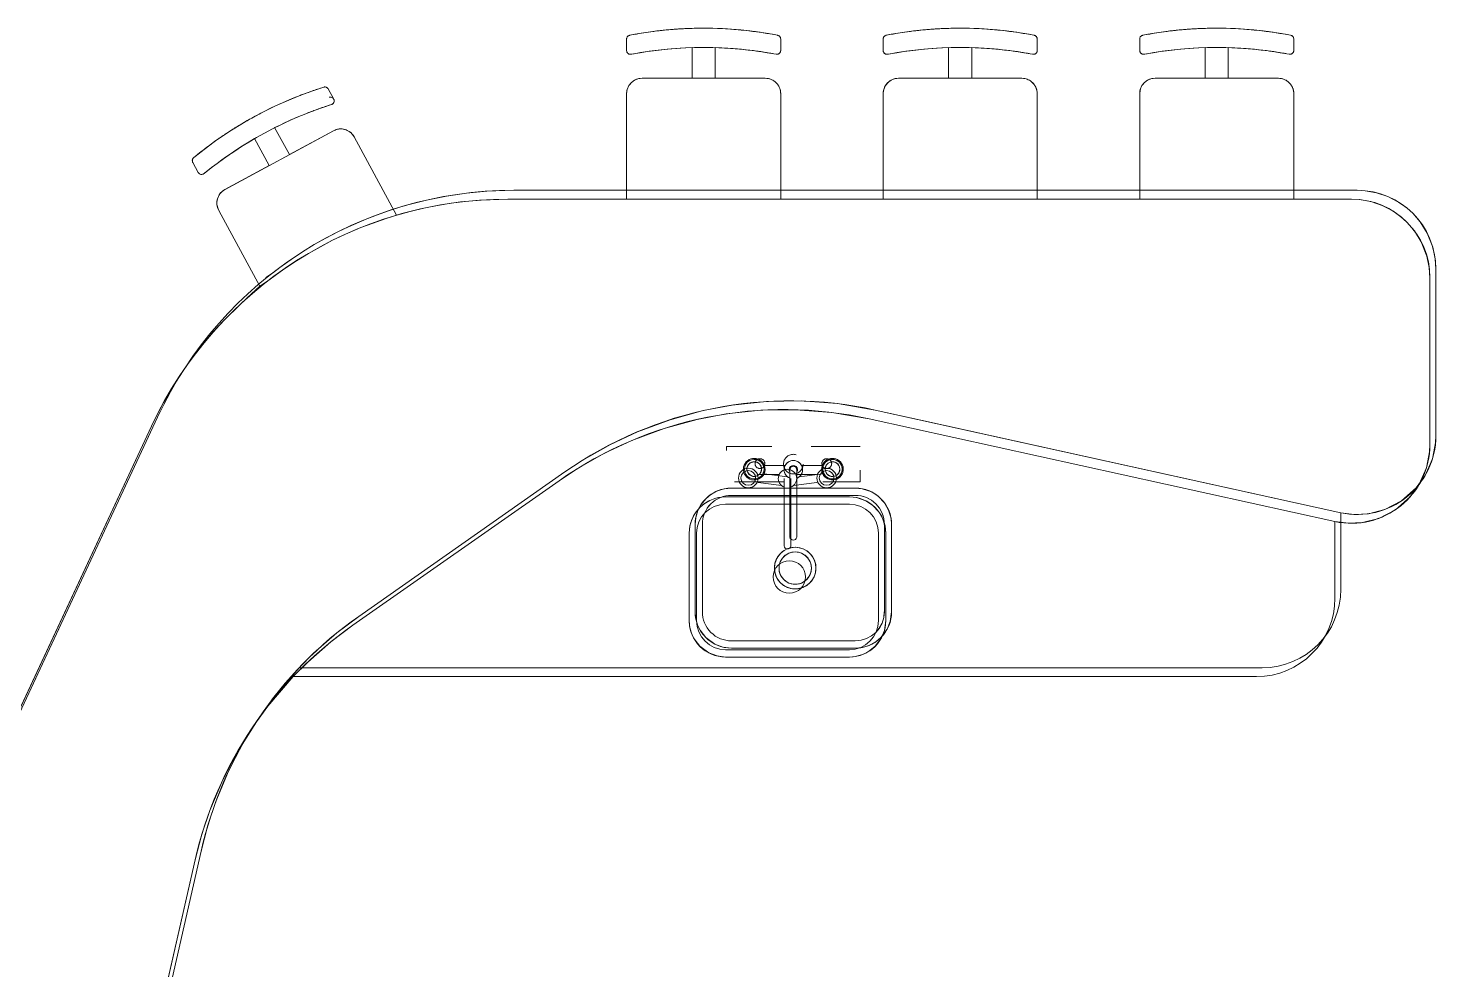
# Model space of a CAD drawing. Extents: x -14.2 to 52.3, y 3.7 to 90.9.
# Drawn here: x 23.91 to 27.491, y 11.713 to 14.109 of the extents above; entities that cross this region are included whole.
import ezdxf

# ---------------------------------------------------------------- set-up
doc = ezdxf.new("R2010")
doc.units = 0
doc.linetypes.add('limpo_PINI-PSG-PE-0102-LAZ-R00$0$IMPORT-HIDDEN2 _2_', pattern=[187.5, 125, -62.5])
for name, color, linetype, lineweight in [('limpo_PINI-PSG-PE-0102-LAZ-R00$0$0-20', 7, 'Continuous', 5), ('limpo_PINI-PSG-PE-0102-LAZ-R00$0$ARQ_MOBILIÁRIO', 135, 'Continuous', 5), ('limpo_PINI-PSG-PE-0102-LAZ-R00$0$ARQ_WC_COZ', 135, 'Continuous', 5), ('limpo_PINI-PSG-PE-0102-LAZ-R00$0$LAYOUT_AMB_LAZ_dwg', 8, 'Continuous', 5), ('limpo_PINI-PSG-PE-0102-LAZ-R00$0$PNIN-HID-PL-0009-LAZ-R00_dwg', 8, 'Continuous', 5)]:
    doc.layers.add(name, color=color, linetype=linetype, lineweight=lineweight)
doc.layers.add('limpo_PINI-PSG-PE-0102-LAZ-R00$0$0-8', color=7, linetype='Continuous', lineweight=5, true_color=0x999999)
doc.layers.add('limpo_PINI-PSG-PE-0102-LAZ-R00$0$XR_ARQT', color=7, linetype='Continuous')
doc.layers.add('XR_ARQT', color=7, linetype='Continuous')

# ---------------------------------------------------------------- blocks, each defined once
blk = doc.blocks.new('limpo_PINI-PSG-PE-0102-LAZ-R00$0$LAZ GERAL - PNE_dwg-25011385-009 - PRE - PAV_ LAZER - GERAL')
at = {"layer": 'limpo_PINI-PSG-PE-0102-LAZ-R00$0$0-20', "flags": 128}
blk.add_lwpolyline([(4.0722, -11.8917), (4.387, -11.8917), (4.405, -11.8935), (4.4289, -11.9017), (4.4457, -11.9127), (4.4617, -11.9296), (4.472, -11.9476), (4.4783, -11.9686), (4.4796, -11.9843), (4.4796, -12.2065), (4.4762, -12.2316), (4.4682, -12.2511), (4.4525, -12.272), (4.4394, -12.2829), (4.429, -12.2891), (4.4176, -12.2939), (4.4017, -12.298), (4.387, -12.2991), (4.0722, -12.2991), (4.0505, -12.2965), (4.0296, -12.2887), (4.0067, -12.272), (3.9922, -12.2532), (3.9857, -12.2396), (3.9807, -12.2208), (3.9796, -12.2065), (3.9796, -11.9843), (3.9814, -11.9662), (3.9866, -11.949), (3.995, -11.9332), (4.0067, -11.9189), (4.0164, -11.9105), (4.0324, -11.9007), (4.045, -11.8958), (4.054, -11.8935)], close=True, dxfattribs=at)
at = {"layer": 'limpo_PINI-PSG-PE-0102-LAZ-R00$0$0-8'}
for p, q in [((5.6643, -11.134), (3.5181, -11.134)), ((5.8643, -11.759), (5.8643, -11.334)), ((3.1238, -12.2182), (3.6484, -11.8506)), ((4.221, -11.8669), (4.221, -11.8516)), ((4.2382, -11.8516), (4.2382, -11.8669)), ((4.0722, -11.9102), (4.221, -11.9102)), ((2.972, -12.3491), (5.4226, -12.3491))]:
    blk.add_line(p, q, dxfattribs=at)
at = {"layer": 'limpo_PINI-PSG-PE-0102-LAZ-R00$0$0-8', "flags": 128}
for points in [[(2.8873, -11.3557), (2.9044, -11.3445), (2.9227, -11.3306), (2.9391, -11.3187), (2.953, -11.309), (2.9808, -11.2906), (3.0107, -11.2723), (3.0404, -11.2555), (3.0723, -11.2389), (3.0979, -11.2266), (3.1441, -11.2066), (3.1611, -11.1999), (3.2083, -11.1832), (3.2487, -11.171), (3.2959, -11.159), (3.3471, -11.1488), (3.3979, -11.1413), (3.4498, -11.1364), (3.5181, -11.134), (5.6643, -11.134), (5.6843, -11.135), (5.7137, -11.1402), (5.7424, -11.1499), (5.7695, -11.164), (5.7902, -11.1786), (5.8057, -11.1926), (5.8247, -11.2145), (5.8422, -11.2427), (5.8566, -11.279), (5.8626, -11.3083), (5.8643, -11.334), (5.8643, -11.759), (5.8635, -11.7767), (5.8555, -11.8176), (5.8372, -11.8595), (5.8142, -11.8913), (5.7766, -11.9245), (5.7342, -11.9463), (5.693, -11.9569), (5.6566, -11.9588), (5.6226, -11.9546), (4.5536, -11.7186), (4.4378, -11.6931), (4.3422, -11.6768), (4.2497, -11.6699), (4.1616, -11.6714), (4.0737, -11.6807), (4.0002, -11.6945), (3.9158, -11.7177), (3.8332, -11.7483), (3.7643, -11.7806), (3.6925, -11.8214), (3.6484, -11.8506), (3.1238, -12.2182), (3.0681, -12.2602), (3.0089, -12.3122), (2.972, -12.3491), (2.9073, -12.4245), (2.8676, -12.4795), (2.8275, -12.5444), (2.7927, -12.6117), (2.76, -12.6896), (2.7398, -12.7499), (2.7226, -12.8155), (2.3659, -14.384), (2.7226, -12.8155)], [(2.6118, -11.7114), (1.3655, -14.384), (2.6176, -11.6989)], [(4.4378, -11.6931), (5.6226, -11.9546), (5.6226, -12.1491)], [(4.156, -11.8343), (4.2087, -11.8343), (4.156, -11.8343)], [(4.2382, -11.845), (4.2382, -12.017), (4.2382, -11.8669), (4.2382, -11.8516), (4.2382, -11.845)], [(4.2382, -11.8917), (4.387, -11.8917), (4.3083, -11.8917), (4.2296, -11.8917), (4.1509, -11.8917), (4.0722, -11.8917), (4.221, -11.8917)], [(4.387, -11.9102), (4.3083, -11.9102), (4.2296, -11.9102), (4.1509, -11.9102), (4.0722, -11.9102), (4.1509, -11.9102), (4.2296, -11.9102), (4.3083, -11.9102), (4.387, -11.9102), (4.2382, -11.9102)], [(3.9981, -12.2065), (3.9981, -11.9843), (3.9981, -12.0399), (3.9981, -12.0954), (3.9981, -12.151), (3.9981, -12.2065), (3.9981, -12.151), (3.9981, -12.0954), (3.9981, -12.0399), (3.9981, -11.9843)], [(4.4611, -12.2065), (4.4611, -12.151), (4.4611, -12.0954), (4.4611, -12.0399), (4.4611, -11.9843), (4.4611, -12.0399), (4.4611, -12.0954), (4.4611, -12.151), (4.4611, -12.2065), (4.4611, -11.9843)], [(4.0722, -12.2806), (4.1509, -12.2806), (4.2296, -12.2806), (4.3083, -12.2806), (4.387, -12.2806), (4.3083, -12.2806), (4.2296, -12.2806), (4.1509, -12.2806), (4.0722, -12.2806), (4.387, -12.2806)]]:
    blk.add_lwpolyline(points, dxfattribs=at)
for points in [[(4.221, -12.0166), (4.221, -11.845)], [(4.2505, -11.8343), (4.3033, -11.8343)], [(4.2144, -11.8629), (4.155, -11.8552)], [(4.3042, -11.8552), (4.2448, -11.8629)], [(3.9796, -11.9843), (3.9796, -12.0399), (3.9796, -12.0954), (3.9796, -12.151), (3.9796, -12.2065)], [(4.4796, -12.2065), (4.4796, -12.151), (4.4796, -12.0954), (4.4796, -12.0399), (4.4796, -11.9843)], [(4.0722, -12.2991), (4.1509, -12.2991), (4.2296, -12.2991), (4.3083, -12.2991), (4.387, -12.2991)]]:
    blk.add_lwpolyline(points, close=True, dxfattribs=at)
at = {"layer": 'limpo_PINI-PSG-PE-0102-LAZ-R00$0$0-8'}
for centre, radius, start, end in [((3.5181, -12.134), 1, 90, 155), ((4.2222, -12.6696), 1, 77.5538, 125.0214), ((4.13, -11.8436), 0.025, 269.9998, 89.9998), ((4.3292, -11.8436), 0.025, 89.9998, 269.9998), ((4.0722, -12.2065), 0.0926, 180, 270)]:
    blk.add_arc(centre, radius, start, end, dxfattribs=at)
for centre, major_axis, ratio, start_param, end_param in [((5.6643, -11.334), (-0.1848, 0.0765), 1, 3.534298, 5.105094), ((5.6643, -11.759), (-0.193, 0.0525), 1, 1.626788, 3.407355), ((4.13, -11.8436), (0.0016, 0.0275), 1, 5.116178, 10.620538), ((4.13, -11.8436), (-0.0243, 0.0057), 1, 4.944208, 8.085801), ((4.13, -11.8436), (0.025, 0), 1, 1.570793, 4.712386), ((4.13, -11.8436), (-0.0177, 0.0177), 1, 2.356193, 5.497786), ((4.3292, -11.8436), (0.0148, 0.0232), 1, 2.57352, 8.07812), ((4.3292, -11.8436), (0.0177, 0.0177), 1, 0.785394, 3.926986), ((4.3292, -11.8436), (0.0096, 0.0231), 1, 3.534289, 6.675882), ((4.3292, -11.8436), (0, 0.025), 1, 3.141593, 6.283185), ((4.13, -11.8435), (0, 0.0187), 1, 0.000005, 3.141597), ((4.13, -11.8435), (0.0182, 0.0043), 1, 1.338973, 4.480565), ((4.13, -11.8435), (0, 0.0187), 1, 3.141591, 6.283184), ((4.13, -11.8435), (0, 0.0187), 1, 3.141593, 6.283185), ((4.13, -11.8436), (0.0059, 0.0269), 1, 4.494941, 5.273766), ((4.13, -11.8436), (0.0016, 0.0275), 1, 4.33735, 5.116175), ((4.2296, -11.845), (0.013, 0.0196), 1, 1.682183, 3.021387), ((4.2296, -11.845), (0.0232, 0.0037), 1, 2.51266, 3.851865), ((4.2296, -11.845), (-0.0232, 0.0038), 1, 4.873263, 7.639637), ((4.2296, -11.845), (-0.0229, 0.0054), 1, 4.944212, 6.042547), ((4.2296, -11.845), (-0.00815, 0.00712), 1, 3.209184, 7.651188), ((4.2296, -11.845), (0.0063, 0.0088), 1, 4.683349, 9.125354), ((4.2296, -11.845), (-0.00796, 0.0033), 1, 3.534292, 6.675885), ((4.2296, -11.845), (-0.00817, 0.00272), 0.999999, 3.463355, 6.604924), ((4.2296, -11.845), (-0.0129, 0.0197), 1, 2.936506, 5.70288), ((4.2296, -11.845), (-0.0106, 0.021), 1, 4.716793, 5.815128), ((4.2296, -11.845), (-0.0045, 0.0231), 1, 3.654495, 4.993699), ((4.2296, -11.845), (-0.0001, 0.0235), 1, 3.841239, 5.180443), ((4.3292, -11.8436), (0.0047, 0.0272), 1, 1.398829, 2.177414), ((4.3292, -11.8436), (0.0148, 0.0232), 1, 1.794938, 2.573523), ((4.3292, -11.8435), (-0.0186, 0.0023), 1, 4.834877, 7.976469), ((4.3292, -11.8435), (-0.0109, 0.0152), 1, 5.658661, 8.800253), ((4.3292, -11.8435), (-0.0018, 0.0186), 1, 3.042893, 6.184486), ((4.3292, -11.8435), (0.0147, 0.0115), 1, 4.049479, 7.191072), ((4.2296, -11.845), (0.0028, 0.0233), 1, 2.557742, 2.886576), ((4.2296, -11.845), (-0.0129, 0.0197), 1, 2.936503, 3.265337), ((4.0722, -11.9843), (-0.0816, 0.0437), 1, 5.203784, 6.77458), ((4.0722, -11.9843), (-0.0855, 0.0354), 1, 5.105086, 6.675883), ((4.0722, -11.9843), (-0.0684, 0.0283), 1, 5.105083, 6.67588), ((4.0722, -11.9843), (-0.0684, 0.0283), 1, 5.105083, 6.67588), ((4.0722, -11.9843), (0.0741, 0), 1, 1.570796, 3.141593), ((4.387, -11.9843), (0.0414, 0.0828), 1, 5.176037, 6.746833), ((4.387, -11.9843), (0.0213, 0.0901), 1, 4.94421, 6.515007), ((4.387, -11.9843), (0.0389, 0.063), 1, 5.265964, 6.836761), ((4.387, -11.9843), (0.0389, 0.063), 1, 5.265964, 6.836761), ((4.387, -11.9843), (0.035, 0.0653), 1, 5.203786, 6.774582), ((4.2296, -12.0156), (-0.00765, 0.00413), 1, 0.612501, 3.477447), ((4.2296, -12.0156), (-0.0038, 0.00783), 1, 1.237026, 4.101971), ((4.2343, -12.0954), (0.0529, 0), 1, 6.283181, 9.424776), ((4.2343, -12.0954), (0.0529, 0), 1, 6.283181, 9.424773), ((4.2343, -12.0954), (0.0529, 0), 1, 6.283181, 9.424773), ((4.2343, -12.0954), (-0.0412, 0), 1, 3.141591, 6.283184), ((4.2343, -12.0954), (-0.0412, 0), 1, 3.141591, 6.283184), ((4.2343, -12.0954), (-0.0394, 0.0119), 1, 3.435595, 6.577188), ((4.2343, -12.0954), (0, 0.0529), 1, 1.570801, 4.712394), ((4.2343, -12.0954), (0.0085, 0.0522), 1, 1.731672, 4.873261), ((4.2343, -12.0954), (0, 0.0529), 1, 1.570795, 4.712387), ((4.2343, -12.0954), (-0.0158, 0.038), 1, 1.178096, 4.319689), ((4.2343, -12.0954), (-0.0158, 0.038), 1, 1.178096, 4.319689), ((4.2343, -12.0954), (0.0158, 0.038), 1, 1.963495, 5.105088), ((5.4226, -12.1491), (0, 0.2), 1, 3.141593, 4.712389), ((4.0722, -12.2065), (0.0541, 0.0751), 1, 2.195323, 3.766119), ((4.0722, -12.2065), (0, 0.0741), 1, 1.570796, 3.141593), ((4.0722, -12.2065), (0, 0.0741), 1, 1.570796, 3.141593), ((4.0722, -12.2065), (0, 0.0741), 1, 1.570796, 3.141593), ((4.387, -12.2065), (0.0684, 0.0283), 1, 4.319696, 5.890492), ((4.387, -12.2065), (0.0684, 0.0283), 1, 4.319695, 5.890491), ((4.387, -12.2065), (0.0855, 0.0354), 1, 4.31969, 5.890487), ((4.387, -12.2065), (0.0855, 0.0354), 1, 4.31969, 5.890487), ((4.387, -12.2065), (0.0524, 0.0524), 1, 3.92699, 5.497786), ((3.6977, -13.0372), (0.8255, 0.5643), 1, 1.582413, 2.318422)]:
    blk.add_ellipse(centre, major_axis=major_axis, ratio=ratio, start_param=start_param, end_param=end_param, dxfattribs=at)
for centre, major_axis in [((4.13, -11.8435), (-0.0173, 0.0072)), ((4.3292, -11.8435), (0.003, 0.0185)), ((4.2343, -12.0954), (-0.0515, 0.0122)), ((4.2343, -12.0954), (-0.0412, 0))]:
    blk.add_ellipse(centre, major_axis=major_axis, ratio=1, dxfattribs=at)
blk = doc.blocks.new('limpo_PINI-PSG-PE-0102-LAZ-R00$0$LAYOUT_AMB_LAZ_dwg-2867451-5PPE_008_LAZER__P_A_0_09_')
at = {"color": 9, "lineweight": 5}
for p, q in [((34366, 7161.7), (34366, 7177)), ((34389.9, 7165.6), (34449.3, 7173.3)), ((34448.3, 7194.2), (34395.6, 7194.2)), ((34217.3, 7136.8), (34366, 7136.8))]:
    blk.add_line(p, q, dxfattribs=at)
at = {"color": 9, "lineweight": 5, "flags": 128}
for points in [[(33965.3, 7894.6), (33965.3, 8162.9), (33965.6, 8167.5), (33966, 8170.1), (33967.6, 8175.9), (33969, 8179.3), (33971.2, 8183.5), (33973.3, 8186.5), (33976.8, 8190.6), (33985.5, 8197.2), (33990.6, 8199.6), (33996.2, 8201.2), (33999.9, 8201.8), (34004.6, 8202.1), (34132, 8202.1), (34132, 8280.5), (34116.1, 8279.5), (34101.4, 8278.7), (34090.4, 8278), (34079, 8277.1), (34062, 8275.5), (34048.2, 8274), (34033.9, 8272.3), (34018.4, 8270.2), (34001, 8267.5), (33984.5, 8264.6), (33978.9, 8263.6), (33974.7, 8263), (33973.4, 8263.2), (33971.3, 8263.8), (33969.6, 8264.8), (33968.9, 8265.3), (33967.6, 8266.6), (33966.7, 8267.8), (33966.1, 8269), (33965.6, 8270.6), (33965.4, 8271.9), (33965.3, 8272.8), (33965.3, 8301.9), (33965.4, 8302.9), (33965.6, 8303.9), (33966, 8305.4), (33966.4, 8306.3), (33967, 8307.3), (33967.6, 8308.1), (33968.8, 8309.3), (33969.7, 8310), (33971, 8310.8), (33972.6, 8311.3), (33973.3, 8311.5), (33981.8, 8313.1), (33986.2, 8313.9), (33990.9, 8314.7), (33997.6, 8315.9), (34003.5, 8316.9), (34008.9, 8317.7), (34014.9, 8318.6), (34020.9, 8319.5), (34027.2, 8320.4), (34035, 8321.4), (34042.4, 8322.4), (34045.1, 8322.7), (34048.4, 8323.1), (34051.1, 8323.4), (34053.7, 8323.7), (34056.1, 8323.9), (34058.5, 8324.2), (34061.6, 8324.5), (34066.2, 8325), (34069.7, 8325.3), (34073.2, 8325.6), (34076.7, 8325.9), (34080.2, 8326.2), (34083.5, 8326.5), (34086.4, 8326.7), (34089.4, 8326.9), (34092.4, 8327.1), (34095, 8327.3), (34097.8, 8327.5), (34099.2, 8327.6), (34100.4, 8327.7), (34101.3, 8327.7), (34102.4, 8327.8), (34102.7, 8327.8), (34103.9, 8327.9), (34104.9, 8327.9), (34105.7, 8328), (34107, 8328), (34108.6, 8328.1), (34109.7, 8328.2), (34113.1, 8328.4), (34117.2, 8328.6), (34120.7, 8328.7), (34124.9, 8328.9), (34128.3, 8329), (34132.5, 8329.1), (34137.2, 8329.2), (34140.7, 8329.3), (34144.5, 8329.4), (34149.2, 8329.5), (34151, 8329.5), (34161.4, 8329.5), (34172.7, 8329.5), (34177.4, 8329.4), (34184.3, 8329.3), (34196.3, 8328.9), (34209.3, 8328.4), (34216.6, 8328), (34222, 8327.7), (34229.4, 8327.2), (34238, 8326.6), (34248.8, 8325.7), (34256.9, 8324.9), (34263.2, 8324.3), (34270, 8323.6), (34276.6, 8322.8), (34279.1, 8322.5), (34281.8, 8322.2), (34284.5, 8321.9), (34286.9, 8321.5), (34289.9, 8321.2), (34291.4, 8321), (34293.5, 8320.7), (34295.9, 8320.4), (34298, 8320.1), (34305.3, 8319), (34308.8, 8318.5), (34313, 8317.9), (34317.8, 8317.1), (34321.9, 8316.4), (34326, 8315.7), (34330, 8315.1), (34336.5, 8313.9), (34340.8, 8313.1), (34344.7, 8312.4), (34349.4, 8311.5), (34350.5, 8311.2), (34351.1, 8311), (34352.1, 8310.6), (34353.1, 8310), (34354, 8309.3), (34354.6, 8308.7), (34355.1, 8308.1), (34355.6, 8307.6), (34355.9, 8307), (34356.3, 8306.3), (34356.6, 8305.8), (34356.9, 8304.9), (34357.2, 8303.6), (34357.3, 8302.9), (34357.4, 8301.9), (34357.4, 8301.9), (34357.4, 8272.8), (34357.4, 8272), (34357.3, 8271.5), (34357.2, 8270.8), (34357.1, 8270.3), (34356.9, 8269.7), (34356.6, 8269), (34356.4, 8268.5), (34356, 8267.8), (34355.2, 8266.7), (34354.5, 8265.9), (34353.6, 8265.1), (34353, 8264.6), (34352.5, 8264.3), (34351.9, 8264), (34351.2, 8263.7), (34350.4, 8263.5), (34349.8, 8263.3), (34349, 8263.1), (34348, 8263), (34347.4, 8263), (34346.7, 8263.1), (34345.8, 8263.2), (34339.6, 8264.3), (34336.9, 8264.8), (34332.6, 8265.6), (34329.3, 8266.2), (34325.4, 8266.9), (34321.5, 8267.5), (34318.5, 8268), (34315.3, 8268.5), (34311.3, 8269.1), (34306.8, 8269.8), (34302.1, 8270.5), (34298.6, 8271), (34295.7, 8271.4), (34292, 8271.9), (34288.1, 8272.4), (34284.5, 8272.8), (34279, 8273.5), (34274.5, 8274), (34267.9, 8274.8), (34262.7, 8275.3), (34257.7, 8275.8), (34252.4, 8276.3), (34247.4, 8276.8), (34241.8, 8277.3), (34236.2, 8277.7), (34229.3, 8278.2), (34222.5, 8278.6), (34214.6, 8279.1), (34207.8, 8279.4), (34199.6, 8279.8), (34190.8, 8280.5), (34190.8, 8202.1), (34318.2, 8202.1), (34322.9, 8201.8), (34326, 8201.3), (34328.9, 8200.6), (34331.6, 8199.8), (34334.6, 8198.5), (34337.7, 8196.9), (34339.9, 8195.6), (34342.1, 8194), (34344.8, 8191.7), (34348.1, 8188.3), (34349.8, 8186.2), (34351.7, 8183.2), (34352.6, 8181.7), (34353.3, 8180.4), (34353.9, 8179.1), (34354.5, 8177.8), (34355.1, 8176.1), (34355.5, 8175.1), (34355.8, 8173.9), (34356.1, 8173), (34356.4, 8171.5), (34356.8, 8169.8), (34357, 8168.6), (34357.2, 8167.2), (34357.3, 8165.2), (34357.4, 8163.9), (34357.4, 8162.9), (34357.4, 7894.6), (33965.3, 7894.6)], [(34618.1, 7894.6), (34618.1, 8162.9), (34618.3, 8167.5), (34618.7, 8170.1), (34620.3, 8175.9), (34621.7, 8179.3), (34623.9, 8183.5), (34626, 8186.5), (34629.5, 8190.6), (34638.2, 8197.2), (34643.3, 8199.6), (34648.9, 8201.2), (34652.6, 8201.8), (34657.3, 8202.1), (34784.7, 8202.1), (34784.7, 8280.5), (34768.8, 8279.5), (34754.1, 8278.7), (34743.1, 8278), (34731.7, 8277.1), (34714.7, 8275.5), (34700.9, 8274), (34686.6, 8272.3), (34671.1, 8270.2), (34653.7, 8267.5), (34637.2, 8264.6), (34631.6, 8263.6), (34627.4, 8263), (34626.1, 8263.2), (34624, 8263.8), (34622.3, 8264.8), (34621.6, 8265.3), (34620.3, 8266.6), (34619.5, 8267.8), (34618.9, 8269), (34618.3, 8270.6), (34618.1, 8271.9), (34618.1, 8272.8), (34618.1, 8301.9), (34618.1, 8302.9), (34618.3, 8303.9), (34618.7, 8305.4), (34619.1, 8306.3), (34619.7, 8307.3), (34620.3, 8308.1), (34621.5, 8309.3), (34622.4, 8310), (34623.8, 8310.8), (34625.3, 8311.3), (34626, 8311.5), (34634.5, 8313.1), (34638.9, 8313.9), (34643.6, 8314.7), (34650.3, 8315.9), (34656.2, 8316.9), (34661.7, 8317.7), (34667.6, 8318.6), (34673.6, 8319.5), (34679.9, 8320.4), (34687.7, 8321.4), (34695.1, 8322.4), (34697.8, 8322.7), (34701.2, 8323.1), (34703.8, 8323.4), (34706.4, 8323.7), (34708.8, 8323.9), (34711.2, 8324.2), (34714.3, 8324.5), (34718.9, 8325), (34722.4, 8325.3), (34725.9, 8325.6), (34729.4, 8325.9), (34732.9, 8326.2), (34736.2, 8326.5), (34739.1, 8326.7), (34742.1, 8326.9), (34745.1, 8327.1), (34747.7, 8327.3), (34750.5, 8327.5), (34751.9, 8327.6), (34753.1, 8327.7), (34754, 8327.7), (34755.2, 8327.8), (34755.4, 8327.8), (34756.6, 8327.9), (34757.6, 8327.9), (34758.4, 8328), (34759.7, 8328), (34761.3, 8328.1), (34762.5, 8328.2), (34765.8, 8328.4), (34770, 8328.6), (34773.4, 8328.7), (34777.6, 8328.9), (34781, 8329), (34785.2, 8329.1), (34789.9, 8329.2), (34793.4, 8329.3), (34797.2, 8329.4), (34801.9, 8329.5), (34803.7, 8329.5), (34814.1, 8329.5), (34825.4, 8329.5), (34830.1, 8329.4), (34837, 8329.3), (34849, 8328.9), (34862, 8328.4), (34869.3, 8328), (34874.7, 8327.7), (34882.1, 8327.2), (34890.7, 8326.6), (34901.5, 8325.7), (34909.6, 8324.9), (34916, 8324.3), (34922.7, 8323.6), (34929.3, 8322.8), (34931.9, 8322.5), (34934.5, 8322.2), (34937.2, 8321.9), (34939.6, 8321.5), (34942.6, 8321.2), (34944.1, 8321), (34946.2, 8320.7), (34948.6, 8320.4), (34950.7, 8320.1), (34958, 8319), (34961.5, 8318.5), (34965.7, 8317.9), (34970.5, 8317.1), (34974.6, 8316.4), (34978.7, 8315.7), (34982.7, 8315.1), (34989.2, 8313.9), (34993.5, 8313.1), (34997.4, 8312.4), (35002.2, 8311.5), (35003.2, 8311.2), (35003.8, 8311), (35004.8, 8310.6), (35005.9, 8310), (35006.7, 8309.3), (35007.3, 8308.7), (35007.9, 8308.1), (35008.3, 8307.6), (35008.6, 8307), (35009, 8306.3), (35009.3, 8305.8), (35009.6, 8304.9), (35009.9, 8303.6), (35010, 8302.9), (35010.1, 8301.9), (35010.1, 8301.9), (35010.1, 8272.8), (35010.1, 8272), (35010, 8271.5), (35009.9, 8270.8), (35009.8, 8270.3), (35009.6, 8269.7), (35009.3, 8269), (35009.1, 8268.5), (35008.7, 8267.8), (35007.9, 8266.7), (35007.3, 8265.9), (35006.3, 8265.1), (35005.7, 8264.6), (35005.2, 8264.3), (35004.6, 8264), (35003.9, 8263.7), (35003.1, 8263.5), (35002.5, 8263.3), (35001.7, 8263.1), (35000.8, 8263), (35000.1, 8263), (34999.4, 8263.1), (34998.5, 8263.2), (34992.4, 8264.3), (34989.6, 8264.8), (34985.3, 8265.6), (34982, 8266.2), (34978.1, 8266.9), (34974.2, 8267.5), (34971.3, 8268), (34968, 8268.5), (34964, 8269.1), (34959.5, 8269.8), (34954.8, 8270.5), (34951.4, 8271), (34948.5, 8271.4), (34944.7, 8271.9), (34940.8, 8272.4), (34937.2, 8272.8), (34931.7, 8273.5), (34927.2, 8274), (34920.6, 8274.8), (34915.4, 8275.3), (34910.4, 8275.8), (34905.1, 8276.3), (34900.2, 8276.8), (34894.5, 8277.3), (34889, 8277.7), (34882, 8278.2), (34875.2, 8278.6), (34867.3, 8279.1), (34860.5, 8279.4), (34852.3, 8279.8), (34843.5, 8280.5), (34843.5, 8202.1), (34970.9, 8202.1), (34975.6, 8201.8), (34978.8, 8201.3), (34981.6, 8200.6), (34984.3, 8199.8), (34987.3, 8198.5), (34990.4, 8196.9), (34992.6, 8195.6), (34994.8, 8194), (34997.5, 8191.7), (35000.8, 8188.3), (35002.5, 8186.2), (35004.4, 8183.2), (35005.3, 8181.7), (35006, 8180.4), (35006.6, 8179.1), (35007.2, 8177.8), (35007.8, 8176.1), (35008.2, 8175.1), (35008.5, 8173.9), (35008.8, 8173), (35009.2, 8171.5), (35009.5, 8169.8), (35009.7, 8168.6), (35009.9, 8167.2), (35010, 8165.2), (35010.1, 8163.9), (35010.1, 8162.9), (35010.1, 7894.6), (34618.1, 7894.6)], [(35270.8, 7894.6), (35270.8, 8162.9), (35271, 8167.5), (35271.4, 8170.1), (35273, 8175.9), (35274.4, 8179.3), (35276.6, 8183.5), (35278.7, 8186.5), (35282.2, 8190.6), (35290.9, 8197.2), (35296, 8199.6), (35301.6, 8201.2), (35305.3, 8201.8), (35310, 8202.1), (35437.4, 8202.1), (35437.4, 8280.5), (35421.5, 8279.5), (35406.8, 8278.7), (35395.9, 8278), (35384.4, 8277.1), (35367.4, 8275.5), (35353.6, 8274), (35339.3, 8272.3), (35323.8, 8270.2), (35306.4, 8267.5), (35289.9, 8264.6), (35284.3, 8263.6), (35280.1, 8263), (35278.8, 8263.2), (35276.8, 8263.8), (35275, 8264.8), (35274.3, 8265.3), (35273.1, 8266.6), (35272.2, 8267.8), (35271.6, 8269), (35271, 8270.6), (35270.8, 8271.9), (35270.8, 8272.8), (35270.8, 8301.9), (35270.8, 8302.9), (35271, 8303.9), (35271.4, 8305.4), (35271.8, 8306.3), (35272.4, 8307.3), (35273, 8308.1), (35274.2, 8309.3), (35275.1, 8310), (35276.5, 8310.8), (35278, 8311.3), (35278.7, 8311.5), (35287.2, 8313.1), (35291.6, 8313.9), (35296.3, 8314.7), (35303, 8315.9), (35308.9, 8316.9), (35314.4, 8317.7), (35320.3, 8318.6), (35326.4, 8319.5), (35332.7, 8320.4), (35340.5, 8321.4), (35347.8, 8322.4), (35350.5, 8322.7), (35353.9, 8323.1), (35356.5, 8323.4), (35359.1, 8323.7), (35361.5, 8323.9), (35363.9, 8324.2), (35367.1, 8324.5), (35371.6, 8325), (35375.1, 8325.3), (35378.7, 8325.6), (35382.2, 8325.9), (35385.6, 8326.2), (35388.9, 8326.5), (35391.8, 8326.7), (35394.9, 8326.9), (35397.8, 8327.1), (35400.4, 8327.3), (35403.2, 8327.5), (35404.6, 8327.6), (35405.9, 8327.7), (35406.7, 8327.7), (35407.9, 8327.8), (35408.1, 8327.8), (35409.3, 8327.9), (35410.3, 8327.9), (35411.1, 8328), (35412.4, 8328), (35414, 8328.1), (35415.2, 8328.2), (35418.5, 8328.4), (35422.7, 8328.6), (35426.1, 8328.7), (35430.3, 8328.9), (35433.7, 8329), (35437.9, 8329.1), (35442.6, 8329.2), (35446.1, 8329.3), (35449.9, 8329.4), (35454.6, 8329.5), (35456.5, 8329.5), (35466.8, 8329.5), (35478.1, 8329.5), (35482.8, 8329.4), (35489.8, 8329.3), (35501.7, 8328.9), (35514.7, 8328.4), (35522, 8328), (35527.4, 8327.7), (35534.9, 8327.2), (35543.4, 8326.6), (35554.2, 8325.7), (35562.3, 8324.9), (35568.7, 8324.3), (35575.4, 8323.6), (35582, 8322.8), (35584.6, 8322.5), (35587.3, 8322.2), (35589.9, 8321.9), (35592.3, 8321.5), (35595.3, 8321.2), (35596.8, 8321), (35598.9, 8320.7), (35601.3, 8320.4), (35603.4, 8320.1), (35610.7, 8319), (35614.2, 8318.5), (35618.4, 8317.9), (35623.2, 8317.1), (35627.3, 8316.4), (35631.5, 8315.7), (35635.4, 8315.1), (35641.9, 8313.9), (35646.2, 8313.1), (35650.1, 8312.4), (35654.9, 8311.5), (35655.9, 8311.2), (35656.6, 8311), (35657.5, 8310.6), (35658.6, 8310), (35659.4, 8309.3), (35660, 8308.7), (35660.6, 8308.1), (35661, 8307.6), (35661.4, 8307), (35661.8, 8306.3), (35662, 8305.8), (35662.3, 8304.9), (35662.7, 8303.6), (35662.8, 8302.9), (35662.8, 8301.9), (35662.8, 8301.9), (35662.8, 8272.8), (35662.8, 8272), (35662.7, 8271.5), (35662.6, 8270.8), (35662.5, 8270.3), (35662.3, 8269.7), (35662, 8269), (35661.8, 8268.5), (35661.4, 8267.8), (35660.6, 8266.7), (35660, 8265.9), (35659, 8265.1), (35658.4, 8264.6), (35657.9, 8264.3), (35657.3, 8264), (35656.6, 8263.7), (35655.9, 8263.5), (35655.2, 8263.3), (35654.4, 8263.1), (35653.5, 8263), (35652.8, 8263), (35652.1, 8263.1), (35651.2, 8263.2), (35645.1, 8264.3), (35642.3, 8264.8), (35638, 8265.6), (35634.7, 8266.2), (35630.8, 8266.9), (35626.9, 8267.5), (35624, 8268), (35620.7, 8268.5), (35616.7, 8269.1), (35612.2, 8269.8), (35607.5, 8270.5), (35604.1, 8271), (35601.2, 8271.4), (35597.4, 8271.9), (35593.5, 8272.4), (35589.9, 8272.8), (35584.4, 8273.5), (35579.9, 8274), (35573.4, 8274.8), (35568.1, 8275.3), (35563.1, 8275.8), (35557.8, 8276.3), (35552.9, 8276.8), (35547.2, 8277.3), (35541.7, 8277.7), (35534.7, 8278.2), (35527.9, 8278.6), (35520, 8279.1), (35513.2, 8279.4), (35505, 8279.8), (35496.2, 8280.5), (35496.2, 8202.1), (35623.6, 8202.1), (35628.3, 8201.8), (35631.5, 8201.3), (35634.3, 8200.6), (35637, 8199.8), (35640, 8198.5), (35643.1, 8196.9), (35645.3, 8195.6), (35647.5, 8194), (35650.2, 8191.7), (35653.5, 8188.3), (35655.2, 8186.2), (35657.1, 8183.2), (35658, 8181.7), (35658.7, 8180.4), (35659.3, 8179.1), (35659.9, 8177.8), (35660.5, 8176.1), (35660.9, 8175.1), (35661.2, 8173.9), (35661.5, 8173), (35661.9, 8171.5), (35662.2, 8169.8), (35662.4, 8168.6), (35662.6, 8167.2), (35662.7, 8165.2), (35662.8, 8163.9), (35662.8, 8162.9), (35662.8, 7894.6), (35270.8, 7894.6)], [(33033.2, 7671.2), (32927.8, 7865.9), (32925.8, 7870), (32924.9, 7872.6), (32923.5, 7878.4), (32923.1, 7882.1), (32923.1, 7886.8), (32923.5, 7890.5), (32924.6, 7895.7), (32929.1, 7905.6), (32932.5, 7910.2), (32936.6, 7914.3), (32939.6, 7916.6), (32943.5, 7919.1), (33055.6, 7979.8), (33018.2, 8048.7), (33004.8, 8040.2), (32992.2, 8032.5), (32982.9, 8026.7), (32973.3, 8020.4), (32959.1, 8011), (32947.6, 8003.1), (32935.9, 7994.7), (32923.3, 7985.5), (32909.3, 7974.8), (32896.2, 7964.5), (32891.7, 7960.9), (32888.3, 7958.4), (32887.1, 7957.9), (32885, 7957.5), (32883, 7957.5), (32882.1, 7957.6), (32880.4, 7958.1), (32879, 7958.8), (32877.9, 7959.6), (32876.7, 7960.7), (32875.9, 7961.8), (32875.4, 7962.6), (32861.6, 7988.1), (32861.1, 7989), (32860.8, 7990), (32860.5, 7991.5), (32860.4, 7992.5), (32860.4, 7993.6), (32860.6, 7994.7), (32861, 7996.3), (32861.5, 7997.3), (32862.3, 7998.7), (32863.4, 7999.9), (32864, 8000.4), (32870.7, 8005.8), (32874.2, 8008.6), (32877.9, 8011.6), (32883.2, 8015.8), (32888, 8019.5), (32892.3, 8022.8), (32897.1, 8026.4), (32902, 8030.1), (32907.2, 8033.9), (32913.5, 8038.5), (32919.5, 8042.8), (32921.8, 8044.4), (32924.5, 8046.3), (32926.7, 8047.8), (32928.8, 8049.3), (32930.8, 8050.7), (32932.8, 8052.1), (32935.4, 8053.9), (32939.2, 8056.4), (32942.1, 8058.4), (32945.1, 8060.4), (32948.1, 8062.3), (32950.9, 8064.2), (32953.7, 8066), (32956.2, 8067.6), (32958.7, 8069.2), (32961.2, 8070.8), (32963.4, 8072.2), (32965.8, 8073.7), (32967, 8074.4), (32968.1, 8075.1), (32968.8, 8075.6), (32969.8, 8076.2), (32969.9, 8076.3), (32971, 8076.9), (32971.8, 8077.5), (32972.5, 8077.9), (32973.6, 8078.6), (32975, 8079.4), (32976, 8080), (32978.8, 8081.7), (32982.4, 8083.9), (32985.3, 8085.7), (32989, 8087.8), (32991.9, 8089.5), (32995.5, 8091.7), (32999.7, 8094), (33002.6, 8095.7), (33006, 8097.6), (33010, 8099.9), (33011.7, 8100.8), (33020.7, 8105.8), (33030.7, 8111.1), (33034.9, 8113.3), (33041.1, 8116.5), (33051.7, 8121.9), (33063.4, 8127.6), (33070, 8130.7), (33074.9, 8133), (33081.7, 8136.2), (33089.6, 8139.7), (33099.4, 8144), (33107, 8147.2), (33112.8, 8149.7), (33119.1, 8152.3), (33125.2, 8154.8), (33127.6, 8155.7), (33130.2, 8156.7), (33132.6, 8157.7), (33134.9, 8158.6), (33137.7, 8159.6), (33139.1, 8160.2), (33141.1, 8160.9), (33143.4, 8161.8), (33145.4, 8162.5), (33152.3, 8165.1), (33155.6, 8166.3), (33159.6, 8167.7), (33164.2, 8169.4), (33168.1, 8170.7), (33172.1, 8172.1), (33175.9, 8173.4), (33182.1, 8175.5), (33186.3, 8176.8), (33190.1, 8178.1), (33194.7, 8179.5), (33195.8, 8179.8), (33196.4, 8179.9), (33197.5, 8180), (33198.7, 8179.9), (33199.7, 8179.8), (33200.6, 8179.5), (33201.3, 8179.3), (33202, 8179), (33202.5, 8178.7), (33203.2, 8178.2), (33203.7, 8177.9), (33204.4, 8177.3), (33205.3, 8176.3), (33205.7, 8175.7), (33206.3, 8174.9), (33206.3, 8174.8), (33220.1, 8149.3), (33220.5, 8148.6), (33220.7, 8148.1), (33220.9, 8147.4), (33221, 8146.9), (33221.1, 8146.3), (33221.2, 8145.6), (33221.3, 8145), (33221.3, 8144.2), (33221.1, 8142.8), (33220.9, 8141.9), (33220.5, 8140.7), (33220.1, 8140), (33219.8, 8139.5), (33219.5, 8139), (33219, 8138.4), (33218.5, 8137.8), (33217.9, 8137.3), (33217.4, 8136.8), (33216.5, 8136.2), (33216, 8135.9), (33215.3, 8135.6), (33214.5, 8135.3), (33208.5, 8133.4), (33205.9, 8132.5), (33201.7, 8131.1), (33198.6, 8130.1), (33194.8, 8128.8), (33191.1, 8127.5), (33188.3, 8126.5), (33185.1, 8125.4), (33181.3, 8124.1), (33177, 8122.5), (33172.6, 8120.9), (33169.3, 8119.7), (33166.6, 8118.7), (33163, 8117.3), (33159.4, 8115.9), (33156, 8114.6), (33150.8, 8112.6), (33146.6, 8110.9), (33140.5, 8108.4), (33135.6, 8106.4), (33131, 8104.5), (33126.1, 8102.4), (33121.6, 8100.4), (33116.3, 8098.1), (33111.3, 8095.9), (33104.9, 8093), (33098.7, 8090.2), (33091.6, 8086.8), (33085.4, 8083.9), (33078, 8080.3), (33069.9, 8076.7), (33107.3, 8007.7), (33219.3, 8068.5), (33223.6, 8070.4), (33226.6, 8071.5), (33229.4, 8072.3), (33232.2, 8072.8), (33235.4, 8073.1), (33239, 8073.2), (33241.5, 8073), (33244.2, 8072.7), (33247.7, 8072), (33252.2, 8070.5), (33254.7, 8069.5), (33257.8, 8067.8), (33259.3, 8066.9), (33260.6, 8066), (33261.6, 8065.2), (33262.8, 8064.4), (33264.2, 8063.1), (33265, 8062.4), (33265.8, 8061.6), (33266.5, 8060.9), (33267.5, 8059.7), (33268.7, 8058.4), (33269.4, 8057.5), (33270.2, 8056.3), (33271.3, 8054.6), (33272, 8053.5), (33272.5, 8052.7), (33380.3, 7853.5)], [(32511, 4644.6), (32867.6, 6213.1), (32884.9, 6278.7), (32905.1, 6339), (32937.7, 6416.9), (32972.5, 6484.1), (33012.6, 6549.1), (33052.3, 6604), (33117, 6679.4), (33153.9, 6716.4), (33213.1, 6768.4), (33268.8, 6810.4), (33793.4, 7178), (33837.5, 7207.1), (33909.3, 7248), (33978.3, 7280.2), (34060.9, 7310.9), (34145.2, 7334.1), (34218.8, 7347.9), (34306.6, 7357.2), (34394.7, 7358.6), (34487.2, 7351.8), (34582.8, 7335.5), (35767.7, 7074), (35801.7, 7069.8), (35838, 7071.7), (35879.3, 7082.2), (35921.6, 7104.1), (35959.2, 7137.2), (35982.2, 7169.1), (36000.5, 7210.9), (36008.5, 7251.8), (36009.3, 7269.6), (36009.3, 7694.6), (36007.7, 7720.2), (36001.6, 7749.6), (35987.3, 7785.8), (35969.7, 7814.1), (35950.7, 7836), (35935.3, 7849.9), (35914.6, 7864.6), (35887.4, 7878.7), (35858.7, 7888.4), (35829.4, 7893.5), (35809.3, 7894.6), (33663.1, 7894.6), (33594.9, 7892.2), (33542.9, 7887.3), (33492.1, 7879.8), (33440.9, 7869.6), (33393.8, 7857.6), (33353.3, 7845.4), (33306.1, 7828.7), (33289.2, 7822), (33242.9, 7802), (33217.4, 7789.7), (33185.4, 7773.1), (33155.8, 7756.3), (33125.8, 7737.9), (33098.1, 7719.6), (33084.2, 7709.9), (33067.7, 7698), (33049.4, 7684.1), (33032.3, 7672.9), (33000.3, 7643.3), (32977.5, 7622.5), (32944.8, 7590.3), (32912.8, 7555.7), (32875.9, 7511.2), (32851.6, 7478.9), (32831.8, 7450.3), (32802.1, 7403.1), (32787.2, 7377), (32762.7, 7329.7), (31510.5, 4644.6)], [(34301, 7194.2), (34353.7, 7194.2), (34301, 7194.2)], [(34124.7, 6822), (34124.7, 7044.3), (34126.5, 7062.4), (34131.7, 7079.6), (34140.1, 7095.4), (34151.8, 7109.7), (34161.4, 7118.1), (34177.5, 7127.9), (34190.1, 7132.8), (34199, 7135), (34217.3, 7136.8), (34532.1, 7136.8)], [(34383.3, 7136.8), (34532.1, 7136.8), (34550, 7135.1), (34573.9, 7126.9), (34590.7, 7115.9), (34606.7, 7099), (34617.1, 7081), (34623.3, 7060), (34624.7, 7044.3), (34624.7, 6822), (34621.2, 6797), (34613.2, 6777.5), (34597.5, 6756.6), (34584.4, 6745.6), (34574.1, 6739.5), (34562.7, 6734.6), (34546.7, 6730.6), (34532.1, 6729.4), (34217.3, 6729.4)], [(34383.3, 7118.3), (34532.1, 7118.3), (34217.3, 7118.3), (34366, 7118.3)], [(34217.3, 6729.4), (34195.5, 6732), (34174.6, 6739.8), (34151.8, 6756.6), (34137.3, 6775.4), (34130.8, 6788.9), (34125.8, 6807.8), (34124.7, 6822), (34124.7, 7044.3)], [(34532.1, 6748), (34217.3, 6748), (34532.1, 6748)]]:
    blk.add_lwpolyline(points, dxfattribs=at)
for points in [[(34359.4, 7165.6), (34300.1, 7173.3)], [(34366, 7012), (34366, 7183.5)], [(34383.3, 7161.7), (34383.3, 7011.6), (34383.3, 7183.5), (34383.3, 7177)], [(34143.2, 7044.3), (34143.2, 6822)], [(34606.2, 6822), (34606.2, 7044.3)]]:
    blk.add_lwpolyline(points, close=True, dxfattribs=at)
at = {"color": 9, "lineweight": 5}
for centre, radius in [((34275, 7184.9), 25), ((34275, 7185.1), 18.7), ((34474.3, 7184.9), 25), ((34474.3, 7185.1), 18.7), ((34379.3, 6933.1), 41.2)]:
    blk.add_circle(centre, radius, dxfattribs=at)
for centre, radius, start, end in [((34374.6, 7183.5), 23.5, 291.4984, 250.2001), ((34217.3, 7044.3), 92.6, 90, 180), ((34532.1, 7044.3), 92.6, 0, 90), ((34217.3, 7044.3), 74.1, 90, 180), ((34532.1, 7044.3), 74.1, 0, 90), ((34374.7, 7013), 8.7, 186.7527, 350.902), ((34217.3, 6822), 92.6, 180, 270), ((34217.3, 6822), 74.1, 180, 270), ((34532.1, 6822), 74.1, 270, 360), ((34532.1, 6822), 92.6, 270, 360)]:
    blk.add_arc(centre, radius, start, end, dxfattribs=at)
at = {"layer": 'limpo_PINI-PSG-PE-0102-LAZ-R00$0$ARQ_MOBILIÁRIO', "color": 9}
for p, q in [((33965.4, 8301.9), (33965.4, 8272.8)), ((34132, 8202.1), (34132, 8280.5)), ((34190.8, 8202.1), (34190.8, 8280.5)), ((34357.4, 8301.9), (34357.4, 8272.8)), ((34618.1, 8301.9), (34618.1, 8272.8)), ((34784.7, 8202.1), (34784.7, 8280.5)), ((34843.5, 8202.1), (34843.5, 8280.5)), ((35010.1, 8301.9), (35010.1, 8272.8)), ((35270.8, 8301.9), (35270.8, 8272.8)), ((35437.4, 8202.1), (35437.4, 8280.5)), ((35496.2, 8202.1), (35496.2, 8280.5)), ((35662.8, 8301.9), (35662.8, 8272.8)), ((34318.2, 8202.1), (34004.6, 8202.1)), ((34970.9, 8202.1), (34657.3, 8202.1)), ((35623.6, 8202.1), (35310, 8202.1)), ((33206.3, 8174.9), (33220.1, 8149.3)), ((33965.3, 8162.9), (33965.3, 7894.6)), ((34357.4, 7894.6), (34357.4, 8162.9)), ((34618.1, 8162.9), (34618.1, 7894.6)), ((35010.1, 7894.6), (35010.1, 8162.9)), ((35270.8, 8162.9), (35270.8, 7894.6)), ((35662.8, 7894.6), (35662.8, 8162.9)), ((33219.3, 8068.5), (32943.6, 7919)), ((33107.3, 8007.7), (33069.9, 8076.7)), ((33055.6, 7979.8), (33018.2, 8048.7)), ((33380.3, 7853.5), (33272.5, 8052.7)), ((32861.6, 7988.1), (32875.4, 7962.6)), ((35396.8, 7894.6), (35536.8, 7894.6)), ((32927.8, 7865.9), (33033.2, 7671.2))]:
    blk.add_line(p, q, dxfattribs=at)
for centre, radius, start, end in [((33975.1, 8301.9), 9.8, 100.9524, 179.9996), ((34161.4, 7339.6), 989.9, 79.0469, 100.9524), ((34347.6, 8301.9), 9.8, 359.9996, 79.0469), ((34627.9, 8301.9), 9.8, 100.9524, 179.9996), ((34814.1, 7339.6), 989.9, 79.0469, 100.9524), ((35000.3, 8301.9), 9.8, 359.9996, 79.0469), ((35280.6, 8301.9), 9.8, 100.9524, 179.9996), ((35466.8, 7339.6), 989.9, 79.0469, 100.9524), ((35653, 8301.9), 9.8, 359.9996, 79.0469), ((34161.4, 7290.6), 989.9, 79.2642, 100.7351), ((34814.1, 7290.6), 989.9, 79.2642, 100.7351), ((35466.8, 7290.6), 989.9, 79.2642, 100.7351), ((33975.1, 8272.8), 9.8, 179.9996, 280.7351), ((34347.6, 8272.8), 9.8, 259.2642, 359.9996), ((34627.9, 8272.8), 9.8, 179.9996, 280.7351), ((35000.3, 8272.8), 9.8, 259.2642, 359.9996), ((35280.6, 8272.8), 9.8, 179.9996, 280.7351), ((35653, 8272.8), 9.8, 259.2642, 359.9996), ((34004.6, 8162.9), 39.2, 89.9996, 179.9996), ((34318.2, 8162.9), 39.2, 359.9996, 89.9996), ((34657.3, 8162.9), 39.2, 89.9996, 179.9996), ((34970.9, 8162.9), 39.2, 359.9996, 89.9996), ((35310, 8162.9), 39.2, 89.9996, 179.9996), ((35623.6, 8162.9), 39.2, 359.9996, 89.9996), ((33492.3, 7235.4), 989.9, 107.4926, 129.3981), ((33515.6, 7192.3), 989.9, 107.7099, 129.1808), ((33211.5, 8144.6), 9.8, 287.7099, 109.8254), ((33238, 8034), 39.2, 28.4453, 118.4453), ((32870.2, 7992.8), 9.8, 129.3981, 208.4453), ((32884, 7967.2), 9.8, 208.4453, 309.1808), ((32962.2, 7884.6), 39.2, 118.4453, 208.4453)]:
    blk.add_arc(centre, radius, start, end, dxfattribs=at)
at = {"layer": 'limpo_PINI-PSG-PE-0102-LAZ-R00$0$ARQ_WC_COZ', "color": 9}
for p, q in [((35809.3, 7894.6), (33663.1, 7894.6)), ((36009.3, 7269.6), (36009.3, 7694.6)), ((32756.8, 7317.2), (31510.5, 4644.6)), ((33268.8, 6810.4), (33793.4, 7178)), ((33117, 6679.4), (35567.7, 6679.4)), ((32511, 4644.6), (32867.6, 6213.1))]:
    blk.add_line(p, q, dxfattribs=at)
at = {"layer": 'limpo_PINI-PSG-PE-0102-LAZ-R00$0$ARQ_WC_COZ', "color": 9, "flags": 128}
blk.add_lwpolyline([(34582.8, 7335.5), (35767.7, 7074), (35767.7, 6879.4)], dxfattribs=at)
at = {"layer": 'limpo_PINI-PSG-PE-0102-LAZ-R00$0$ARQ_WC_COZ', "color": 9}
for centre, radius, start, end in [((33663.1, 6894.6), 1000, 90, 155), ((35809.3, 7694.6), 200, 0, 90), ((34367.3, 6359), 1000, 77.5538, 125.0214), ((35809.3, 7269.6), 200, 257.981, 0), ((35567.7, 6879.4), 200, 270, 360), ((33842.7, 5991.4), 1000, 125.0214, 167.1916)]:
    blk.add_arc(centre, radius, start, end, dxfattribs=at)
blk = doc.blocks.new('limpo_PINI-PSG-PE-0102-LAZ-R00$0$PNIN-HID-PL-0009-LAZ-R00_dwg-3604853-5PPE_008_LAZER__P_A_0_09_')
at = {"color": 9, "linetype": 'limpo_PINI-PSG-PE-0102-LAZ-R00$0$IMPORT-HIDDEN2 _2_', "lineweight": 5, "flags": 128}
blk.add_lwpolyline([(35659.4, 7270.3), (35319.4, 7270.3), (35319.4, 7180.3), (35659.4, 7180.3), (35659.4, 7270.3)], dxfattribs=at)
at = {"color": 9, "linetype": 'limpo_PINI-PSG-PE-0102-LAZ-R00$0$IMPORT-HIDDEN2 _2_', "lineweight": 5}
for centre, radius in [((35404.4, 7226.6), 12.5), ((35489.4, 7225.3), 25), ((35574.4, 7226.6), 12.5)]:
    blk.add_circle(centre, radius, dxfattribs=at)
blk = doc.blocks.new('limpo_PINI-PSG-PE-0102-LAZ-R00$0$A$C745163c0')
at = {"layer": 'limpo_PINI-PSG-PE-0102-LAZ-R00$0$LAYOUT_AMB_LAZ_dwg', "color": 9}
blk.add_blockref('limpo_PINI-PSG-PE-0102-LAZ-R00$0$LAYOUT_AMB_LAZ_dwg-2867451-5PPE_008_LAZER__P_A_0_09_', (-22615.1, -15829.6), dxfattribs=at)
at = {"layer": 'limpo_PINI-PSG-PE-0102-LAZ-R00$0$PNIN-HID-PL-0009-LAZ-R00_dwg', "color": 9}
blk.add_blockref('limpo_PINI-PSG-PE-0102-LAZ-R00$0$PNIN-HID-PL-0009-LAZ-R00_dwg-3604853-5PPE_008_LAZER__P_A_0_09_', (-23714.9, -15834.7), dxfattribs=at)
blk = doc.blocks.new('limpo_PINI-PSG-PE-0102-LAZ-R00')
at = {"layer": 'limpo_PINI-PSG-PE-0102-LAZ-R00$0$XR_ARQT', "xscale": 0.001000000000038553, "yscale": 0.001000000000038553, "zscale": 0.001000000000038553}
blk.add_blockref('limpo_PINI-PSG-PE-0102-LAZ-R00$0$A$C745163c0', (14.124, 21.592), dxfattribs=at)
at = {"layer": 'limpo_PINI-PSG-PE-0102-LAZ-R00$0$XR_ARQT'}
blk.add_blockref('limpo_PINI-PSG-PE-0102-LAZ-R00$0$LAZ GERAL - PNE_dwg-25011385-009 - PRE - PAV_ LAZER - GERAL', (21.6689, 24.8134), dxfattribs=at)

msp = doc.modelspace()

# ---------------------------------------------------------------- block references
at = {"layer": 'XR_ARQT'}
msp.add_blockref('limpo_PINI-PSG-PE-0102-LAZ-R00', (-0.0418, 0.017), dxfattribs=at)

doc.saveas('drawing.dxf')
